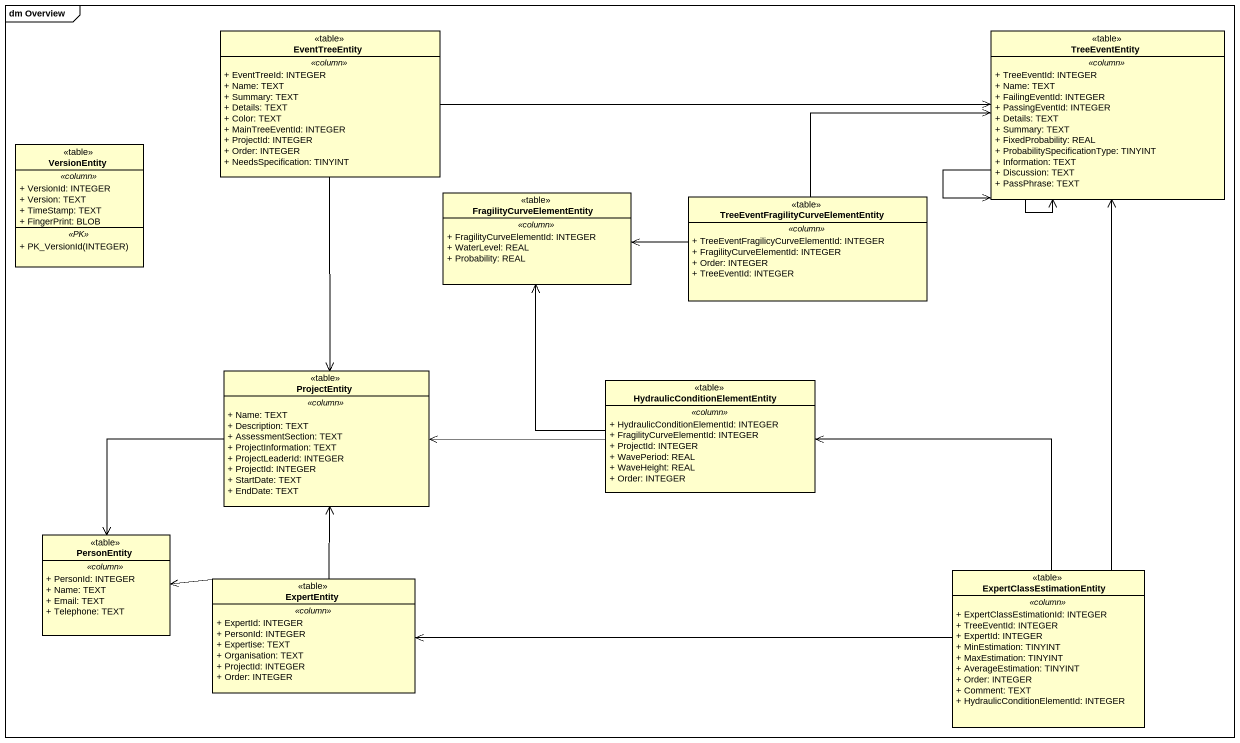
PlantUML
@startuml
mainframe dm Overview
hide circle
hide empty members
skinparam classAttributeIconSize 0
class EventTreeEntity <<table>> {
  .. <<column>> ..
  + EventTreeId: INTEGER
  + Name: TEXT
  + Summary: TEXT
  + Details: TEXT
  + Color: TEXT
  + MainTreeEventId: INTEGER
  + ProjectId: INTEGER
  + Order: INTEGER
  + NeedsSpecification: TINYINT
}
class TreeEventEntity <<table>> {
  .. <<column>> ..
  + TreeEventId: INTEGER
  + Name: TEXT
  + FailingEventId: INTEGER
  + PassingEventId: INTEGER
  + Details: TEXT
  + Summary: TEXT
  + FixedProbability: REAL
  + ProbabilitySpecificationType: TINYINT
  + Information: TEXT
  + Discussion: TEXT
  + PassPhrase: TEXT
}
class VersionEntity <<table>> {
  .. <<column>> ..
  + VersionId: INTEGER
  + Version: TEXT
  + TimeStamp: TEXT
  + FingerPrint: BLOB
  .. <<PK>> ..
  + PK_VersionId(INTEGER)
}
class FragilityCurveElementEntity <<table>> {
  .. <<column>> ..
  + FragilityCurveElementId: INTEGER
  + WaterLevel: REAL
  + Probability: REAL
}
class "TreeEventFragilityCurveElementEntity" as TreeEventFragilityCurveEleme <<table>> {
  .. <<column>> ..
  + TreeEventFragilicyCurveElementId: INTEGER
  + FragilityCurveElementId: INTEGER
  + Order: INTEGER
  + TreeEventId: INTEGER
}
class ProjectEntity <<table>> {
  .. <<column>> ..
  + Name: TEXT
  + Description: TEXT
  + AssessmentSection: TEXT
  + ProjectInformation: TEXT
  + ProjectLeaderId: INTEGER
  + ProjectId: INTEGER
  + StartDate: TEXT
  + EndDate: TEXT
}
class "HydraulicConditionElementEntity" as HydraulicConditionElementEnt <<table>> {
  .. <<column>> ..
  + HydraulicConditionElementId: INTEGER
  + FragilityCurveElementId: INTEGER
  + ProjectId: INTEGER
  + WavePeriod: REAL
  + WaveHeight: REAL
  + Order: INTEGER
}
class PersonEntity <<table>> {
  .. <<column>> ..
  + PersonId: INTEGER
  + Name: TEXT
  + Email: TEXT
  + Telephone: TEXT
}
class ExpertEntity <<table>> {
  .. <<column>> ..
  + ExpertId: INTEGER
  + PersonId: INTEGER
  + Expertise: TEXT
  + Organisation: TEXT
  + ProjectId: INTEGER
  + Order: INTEGER
}
class ExpertClassEstimationEntity <<table>> {
  .. <<column>> ..
  + ExpertClassEstimationId: INTEGER
  + TreeEventId: INTEGER
  + ExpertId: INTEGER
  + MinEstimation: TINYINT
  + MaxEstimation: TINYINT
  + AverageEstimation: TINYINT
  + Order: INTEGER
  + Comment: TEXT
  + HydraulicConditionElementId: INTEGER
}
EventTreeEntity -right-> TreeEventEntity
EventTreeEntity --> ProjectEntity
TreeEventEntity --> TreeEventEntity
TreeEventEntity --> TreeEventEntity
TreeEventFragilityCurveEleme -right-> TreeEventEntity
TreeEventFragilityCurveEleme -left-> FragilityCurveElementEntity
ProjectEntity --> PersonEntity
HydraulicConditionElementEnt -up-> FragilityCurveElementEntity
HydraulicConditionElementEnt -left-> ProjectEntity
ExpertEntity -up-> ProjectEntity
ExpertEntity -left-> PersonEntity
ExpertClassEstimationEntity -up-> TreeEventEntity
ExpertClassEstimationEntity -up-> HydraulicConditionElementEnt
ExpertClassEstimationEntity -left-> ExpertEntity
@enduml
